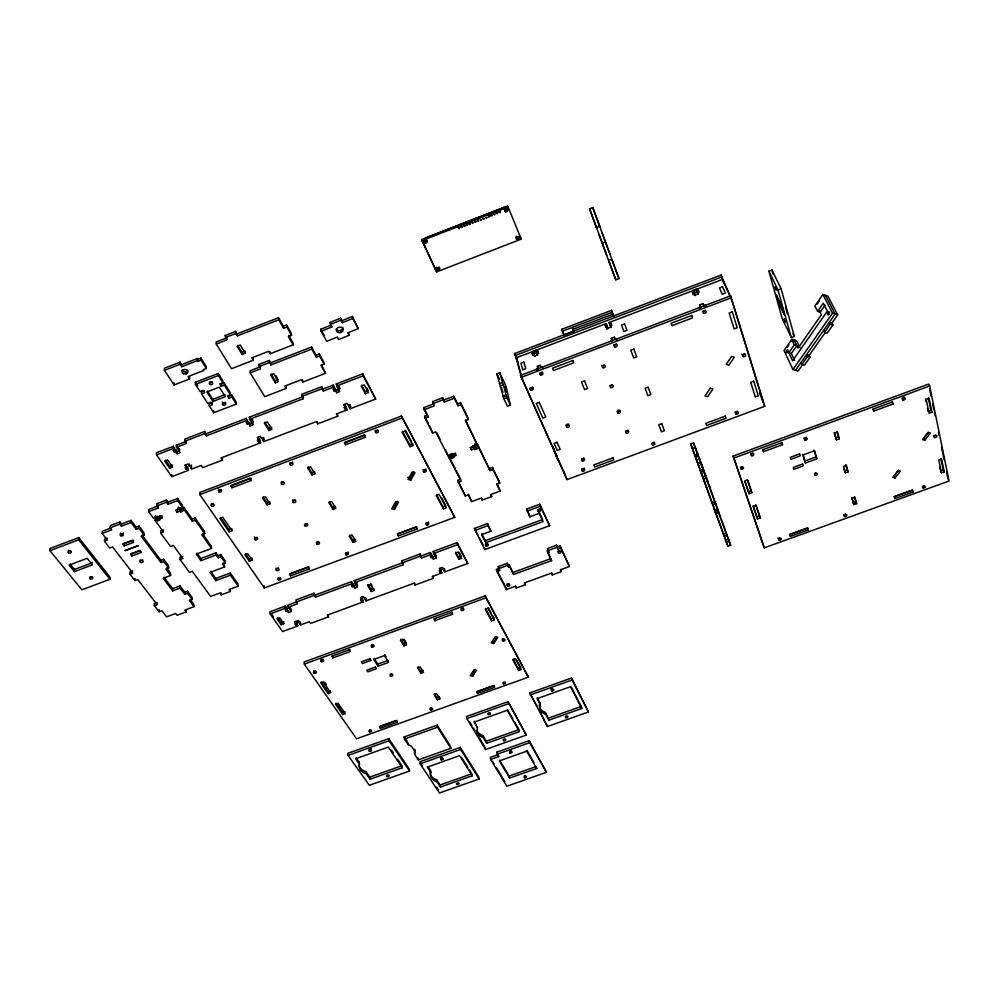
<?xml version="1.0" encoding="UTF-8"?>
<svg xmlns="http://www.w3.org/2000/svg" width="999" height="999" viewBox="0 0 999 999"><rect width="100%" height="100%" fill="white"/><g stroke="black" fill="none" stroke-linecap="round" stroke-linejoin="round"><path stroke-width="1.5" d="M124.138 545.916L122.615 543.918L132.205 540.297L133.716 542.307L124.138 545.916L124.138 543.743L133.716 540.134M121.416 524.025L131.044 520.367L131.056 522.539L121.416 526.186L121.416 524.025L119.868 521.965L110.24 525.611L110.227 527.797L111.788 529.832L102.173 533.478L107.392 540.234L104.52 541.321L109.715 548.014L112.562 546.94L132.817 573.139L129.995 574.2L134.965 580.594L137.762 579.545L157.143 604.632L154.383 605.656L159.141 611.788L161.875 610.764L166.583 616.858L175.699 613.461L177.098 615.284L186.214 611.9L186.139 609.74M121.416 526.186L119.868 524.138L119.868 521.965M109.915 579.283L109.94 577.11L78.734 537.612L50.05 548.488L49.95 550.686L81.893 589.81L109.915 579.283L78.671 539.797L78.734 537.612M104.52 541.321L104.558 539.148L107.417 538.061M102.173 533.478L102.21 531.306L110.439 528.184M74.45 571.64L69.143 565.097L87.15 558.304L92.383 564.885L74.45 571.64L74.525 569.442L70.105 563.998M458.166 227.273C460.676 227.997 458.017 229.708 458.953 227.909M496.416 212.35L497.552 212.3M498.014 212.238L496.828 213.786L497.677 213.062M499.15 211.401L499.912 211.776M500.287 211.239C497.989 213.162 501.885 212.837 499.85 211.95M461.975 226.411L461.088 226.648M467.919 224.188L466.733 225.524L467.569 224.8M494.043 214.373C495.716 215.959 493.856 213.287 494.83 214.136M397.527 501.336L394.168 507.38L394.53 509.465L391.708 508.803L395.741 501.535L398.564 502.21L394.53 509.465M410.851 480.119L415.01 472.652L412.15 471.953L408.004 479.42L410.851 480.119L410.464 478.059L413.923 471.828M475.312 669.355L472.24 674.125L472.652 676.173L470.179 675.699L474.026 669.73L476.498 670.217L472.652 676.173M496.491 636.575L493.306 641.508L493.756 643.556L491.258 643.044L495.242 636.875L497.739 637.399L493.756 643.556M799.924 347.689L796.752 341.096L791.695 339.473L784.028 350.549L792.931 369.555L798.026 371.128L802.771 364.398M823.588 330.419L824.55 332.33L827.11 333.167L832.879 325.012L831.905 323.102L837.686 314.897L827.971 296.191L822.876 294.468L814.884 305.994L817.607 311.351L820.154 312.2L825.037 305.207M787.299 347.128L788.848 344.892M791.183 341.521L792.731 339.285L795.254 340.085M817.12 304.096L819.53 300.599M793.618 341.146L794.23 340.284L798.026 348.214L821.428 314.697L819.43 310.764M817.607 311.351L823.288 303.184L827.359 311.114L792.594 360.801L788.81 352.759L794.28 344.892L791.695 339.473M794.505 360.252L791.333 353.559L796.815 345.691L794.28 344.892M467.432 224.288L466.371 224.325M470.154 223.227C468.044 225.574 472.265 223.926 469.105 223.264M476.036 221.229L475.187 221.803M792.931 369.555L832.542 313.187L822.876 294.468M488.336 215.309L488.661 216.084L489.235 215.272M795.479 370.342L835.114 314.036L825.424 295.329M801.935 364.398L807.529 356.468L806.605 354.545L809.153 355.357L810.077 357.28L804.482 365.197L801.935 364.398L801.023 362.475M824.55 332.33L830.306 324.163L829.332 322.265L831.905 323.102M809.153 355.357L825.261 332.53M489.547 216.109L489.735 215.21M898.551 470.367L894.03 476.111L894.992 478.009L900.424 471.116L898.151 470.467L892.719 477.372L894.992 478.009M928.458 432.367L923.775 438.324L924.787 440.222L930.419 433.067L928.121 432.38L922.489 439.535L924.787 440.222M464.972 225.687L464.273 226.061M477.46 220.267L478.621 220.367M472.465 222.627C471.428 224.55 474.737 222.465 472.003 222.39M475.424 221.303C473.401 223.139 477.485 222.028 475.199 221.566M477.934 220.492L478.034 221.441L478.496 220.542M348.651 333.304L349.063 335.314L338.636 339.523L337.287 337.063L326.748 341.321L321.178 331.256L331.78 326.96L329.97 322.477L340.534 318.194L342.282 322.714L352.797 318.456L352.372 316.458L341.883 320.704M330.419 324.463L340.934 320.204L340.534 318.194M321.178 331.256L320.816 329.233L331.343 324.975L329.97 322.477M352.372 316.458L358.191 328.621L347.727 332.842L349.063 335.314M425.462 237.987L503.996 207.342L505.781 211.613M421.678 239.573L507.679 206.006L521.266 239.111L436.6 271.928L421.678 239.573L436.6 271.928M421.928 240.672L508.004 207.08L507.679 206.006M563.998 335.14L573.888 331.293L572.315 327.422L573.551 331.243M253.134 358.166L253.321 360.239L231.506 368.681L216.271 344.068L226.798 339.972L225.162 335.489L235.702 331.393L237.325 335.889L278.771 319.78L278.534 317.732L237.163 333.816M225.312 337.562L235.864 333.454L235.702 331.393M225.162 335.489L226.636 337.899L216.134 341.983L216.271 344.068M181.618 364.598L197.29 358.516L197.402 360.602L181.706 366.695L181.618 364.598L180.045 362.15L164.385 368.231L164.448 370.342L174.101 384.977L189.66 378.958L189.56 376.86M164.448 370.342L180.12 364.248L180.045 362.15M200.936 358.117L201.049 360.202L197.914 361.426L197.814 359.328L200.936 358.117L206.181 366.396L206.306 368.494L203.184 369.705L203.696 370.517L188.099 376.548L189.66 378.958M286.526 324.912L286.763 326.96L283.591 328.196L283.354 326.136L286.526 324.912L291.308 333.279L291.546 335.339L288.399 336.563L293.157 344.842L270.192 353.721L268.743 351.273L251.848 357.804L253.321 360.239M596.765 228.359L589.56 208.828L592.769 207.58L599.974 227.123M242.083 354.445L241.92 352.36L245.042 351.149L245.217 353.221L242.083 354.445L237.1 346.228L240.247 345.005L245.217 353.221M231.756 394.955L231.905 397.053L228.846 398.239L228.696 396.141L231.756 394.955L236.151 401.948L236.313 404.046L213.749 412.712L209.253 405.769L212.312 404.595L210.814 402.26L207.755 403.434L201.586 393.906L204.658 392.719L203.134 390.347L200.05 391.533L195.442 384.403L195.342 382.305L218.232 373.451L222.74 380.631L222.889 382.729L219.792 383.916L221.303 386.301L224.388 385.102L224.238 383.017L221.154 384.203L221.303 386.301M195.442 384.403L218.369 375.549L218.232 373.451M285.989 386.326L286.226 388.411L264.723 396.665L250.212 372.864L260.589 368.856L258.978 364.435L269.368 360.427L270.966 364.86L311.813 349.101L311.538 347.04L270.754 362.774M259.178 366.521L269.58 362.512L269.368 360.427M204.545 390.609L201.473 391.795L201.586 393.906M602.272 243.194L605.431 241.97L609.902 254.071M319.243 353.958L319.518 356.031L316.396 357.23L316.121 355.169L319.243 353.958L323.788 362.063L324.076 364.123L320.966 365.322L325.487 373.339L302.847 382.03L301.473 379.657L284.827 386.051L286.226 388.411M212.949 401.436L206.868 391.958L219.293 387.162L225.312 396.678L212.949 401.436L212.824 399.325L225.175 394.58M224.238 383.017L230.282 392.607L230.432 394.717L227.36 395.891L228.846 398.239M275.324 382.817L270.567 374.875L273.676 373.688L278.409 381.63L275.324 382.817L275.1 380.731L278.184 379.545M611.85 259.428L608.628 260.439M206.281 433.703L246.353 418.369L246.516 420.467L206.393 435.814L204.807 431.456L184.827 439.11L184.902 441.233L186.413 443.456L176.448 447.277L177.46 448.751L178.759 448.264L179.857 449.887L178.571 450.374L180.082 452.584L177.098 453.733L175.587 451.523L175.512 449.4L174.226 449.887L174.301 452.01L175.587 451.523M323.064 388.998L333.216 385.114L333.516 387.175L323.351 391.059L321.74 386.675L301.448 394.443L303.059 398.826L249.538 419.305L250.487 420.816L251.798 420.317L252.834 421.978L251.523 422.477L252.947 424.737L249.937 425.886L248.339 421.541L247.04 422.04L247.215 424.138L248.514 423.638M184.902 441.233L204.92 433.566L204.807 431.456M301.698 396.516L322.015 388.736L321.74 386.675M174.301 452.01L173.177 450.399L174.475 449.9L173.389 446.291L156.506 452.759L156.543 454.895L171.791 476.673L188.486 470.304L187.412 466.745L186.139 467.232L186.214 469.355L187.5 468.868L187.412 466.745M176.448 447.277L176.373 445.154L186.326 441.346M249.538 419.305L249.363 417.207L302.797 396.753L303.059 398.826M335.352 390.422L334.041 390.934L333.741 388.873L335.052 388.361L336.663 392.744L339.71 391.583L338.399 389.26L339.722 388.761L338.761 387.05L337.45 387.55L336.276 383.941L362.749 373.813L375.661 399.026L350.087 408.766L348.926 405.194L350.087 408.766M173.114 448.264L174.4 447.777M332.779 387.162L334.091 386.663L333.216 385.114M156.543 454.895L173.464 448.426L173.389 446.291M336.576 386.001L363.087 375.861L362.749 373.813M589.56 208.828L615.771 279.807L618.93 278.596L592.769 207.58M246.353 418.369L247.477 421.978L246.166 422.477L247.215 424.138M334.091 386.663L334.39 388.723L333.067 389.223L334.041 390.934M177.098 453.733L177.035 451.598L179.008 450.849M249.937 425.886L249.762 423.788L251.76 423.027M336.663 392.744L336.363 390.684L339.398 389.523L338.099 387.2L338.399 389.26M169.705 468.344L164.648 461.088L167.607 459.952L172.665 467.22L169.705 468.344L169.655 466.221L172.602 465.084M268.931 430.507L264.285 423.014L267.295 421.865L271.928 429.358L268.931 430.507L268.731 428.409L271.728 427.272M365.434 393.693L361.213 385.989L364.26 384.815L368.469 392.532L365.434 393.693L365.097 391.645L368.132 390.484L366.733 387.912M185.04 465.646L186.326 465.159L186.401 467.282L185.127 467.769L186.214 469.355M343.668 405.169L344.967 404.67L345.279 406.743L343.968 407.242L344.917 408.903L346.216 408.404L345.904 406.343L344.605 406.843L344.917 408.903M222.315 457.992L222.44 460.102L202.747 467.607L201.274 465.434L191.433 469.18L190.359 465.621L191.633 465.134M259.503 439.273L258.204 439.76L258.391 441.858L259.69 441.371L259.503 439.273L260.614 442.844L221.004 457.929L222.44 460.102M186.401 467.282L184.915 465.109L187.874 463.986L189.36 466.158L190.647 465.671L191.733 467.257L190.447 467.744M258.479 437.649L258.666 439.747L257.367 440.234L258.391 441.858M337.437 414.148L337.737 416.221L317.732 423.838L316.421 421.59L263.586 441.708L262.662 440.234L263.961 439.747L263.761 437.649M349.238 407.255L350.549 406.755L350.224 404.695M345.904 406.343L347.078 409.915L336.451 413.961L337.737 416.221M564.148 335.514L561.775 329.308L611.538 310.364L613.861 316.608M562.375 331.206L612.2 312.25M612.874 314.136L572.927 329.333L573.975 331.905M518.231 362.649L514.535 353.609L721.203 275L724.337 284.29M515.072 355.557L722.04 276.873M534.403 355.02L533.029 351.423L516.096 357.854L521.565 377.659M538.686 353.384L537.699 351.086L536.401 351.586L536.013 350.287L606.156 323.626L607.767 328.246L610.801 327.098L610.077 324.825M611.838 325.612L610.938 323.264L609.627 323.763L609.178 322.477L693.219 290.547L695.117 295.592M697.052 291.795L697.589 293.044L696.266 289.385L722.801 279.308L731.28 298.264M537.699 351.086L538.111 352.522L536.813 353.009L537.387 354.97L534.378 356.106L533.816 354.146L532.517 354.645L532.105 353.209L533.404 352.722L533.029 351.423M607.092 326.323L605.781 326.81L605.294 325.412L606.605 324.912L606.156 323.626M693.219 290.547L694.53 294.205L693.206 294.705L692.419 292.307L693.743 291.795M698.176 294.43L697.389 292.02L698.713 291.521L698.126 290.135L696.803 290.634L696.266 289.385M610.114 325.174L611.425 324.675L610.938 323.264M606.693 329.158L607.991 328.671L606.605 324.912M496.803 373.763L499.75 372.639L505.981 386.188L510.414 405.182L507.43 406.306L503.896 398.713L496.803 373.763L499.3 379.183M768.88 271.166L771.952 270.005L781.118 288.798L794.33 336.401L791.295 337.537L782.229 318.581L768.88 271.166L777.996 289.972L791.295 337.537M167.944 502.147L177.622 498.476L177.697 500.611L167.994 504.295L167.944 502.147L166.446 500.062L156.768 503.733L156.806 505.881L158.317 507.967L148.639 511.625L153.671 518.506L155.594 517.782L155.557 515.621M156.806 505.881L166.508 502.21L166.446 500.062M491.183 494.53L491.658 496.578L482.18 500.099L481.156 498.089L471.665 501.623L468.206 494.917L465.347 495.979L458.316 482.405L461.188 481.331L449.15 458.042L448.713 455.994L450.661 455.257L451.573 458.229L453.721 457.43L453.246 456.506L456.168 455.419L455.082 453.284L452.16 454.383L451.685 453.471L448.064 455.919L435.626 431.868L432.667 432.979L425.037 418.281L428.022 417.145L424.175 409.69L434.19 405.894L432.617 401.586L442.644 397.789L444.23 402.085L454.27 398.289L453.808 396.241L443.781 400.05M433.042 403.633L443.094 399.825L442.644 397.789M401.448 416.021L199.763 492.47L199.862 494.605L264.298 587.986L454.745 517.332L401.448 416.021L454.745 517.332M424.175 409.69L423.751 407.642L433.766 403.846L432.617 401.586M110.227 527.797L119.868 524.138M49.95 550.686L78.671 539.797M538.349 369.83L537.037 370.329L536.613 368.856L537.924 368.369L537.35 366.371L540.384 365.222L540.958 367.22L542.27 366.72L542.694 368.181M610.651 340.821L611.975 340.322L611.288 338.361L614.348 337.2L615.247 339.548M700.711 307.18L699.912 304.77L703.009 303.609L703.82 305.532L705.169 305.02L705.769 306.431M199.862 494.605L401.835 418.082M520.541 375.362L730.531 295.829L764.759 406.293L566.945 479.632L520.541 375.362L565.734 476.186M499.375 383.653L502.347 382.53L499.75 372.639M251.224 478.271L231.756 485.639L231.905 487.762L251.398 480.382L250.012 478.259L230.494 485.651L231.905 487.762M365.135 435.127L345.367 442.619L345.679 444.692L365.459 437.2L364.223 435.002L344.418 442.507L345.679 444.692M521.091 377.372L731.393 297.752M500.412 385.901L503.384 384.777L502.347 382.53M178.471 506.943L178.546 509.09L175.649 510.189L177.123 512.25L180.007 511.163L179.945 509.015L177.048 510.102L177.123 512.25M177.622 498.476L182.53 505.407L182.605 507.554L177.909 508.191L178.546 509.09M159.203 519.03L162.088 517.932L162.038 515.784L159.166 516.87L159.852 519.917L157.742 520.716L157.043 517.682L155.132 518.406L155.17 520.554L163.586 532.067L160.727 533.154L170.492 546.465L173.327 545.404L182.904 558.503L180.095 559.552L189.523 572.415L192.32 571.366L210.652 596.44L219.83 593.031L221.166 594.88L230.344 591.47L230.207 589.335M180.007 511.163L180.644 512.05L182.767 511.251L182.055 508.216L183.991 507.48L192.195 519.105L192.283 521.241L195.155 520.167L195.067 518.019L192.195 519.105M425.037 418.281L424.612 416.233L427.609 415.097L428.022 417.145M460.539 402.634L461.001 404.67L458.004 405.806L457.53 403.771L460.539 402.634L467.844 417.495L468.319 419.53L465.347 420.654L477.36 444.93L472.789 445.542L473.251 446.478L470.317 447.577L471.378 449.712L474.313 448.613L473.838 446.565L470.916 447.664L471.378 449.712M157.692 518.568L159.803 517.769M180.644 512.05L180.569 509.902L182.692 509.103L182.055 508.216M139.023 526.098L139.036 528.271L136.151 529.358L136.139 527.197L139.023 526.098L144.056 532.867L144.081 535.039L141.209 536.113L160.989 562.562L163.811 561.5L163.761 559.34L160.939 560.402L160.989 562.562M155.17 520.554L157.093 519.83L157.043 517.682M182.13 510.352L184.066 509.627L183.991 507.48M777.996 289.972L781.118 288.798M503.021 395.941L506.018 394.805L503.384 384.777M503.371 396.69L506.356 395.554L506.018 394.805M530.019 388.673L533.029 387.537M503.896 398.713L506.893 397.577L506.356 395.554M311.975 474.962L311.725 472.864L314.635 471.765L314.897 473.863L311.975 474.962L307.655 467.882L310.589 466.77L314.897 473.863M163.536 529.92L160.677 531.006L160.727 533.154M778.558 302.884L784.315 314.86L782.092 306.93L776.323 294.967L778.558 302.884L780.581 302.123M74.525 569.442L92.432 562.699M409.99 446.665L409.602 444.605L412.55 443.494L412.937 445.554L409.99 446.665L402.185 432.155L405.157 431.031L412.937 445.554M267.095 504.87L266.895 502.759L269.78 501.673L269.98 503.783L267.095 504.87L262.525 497.852L265.422 496.765L269.98 503.783M139.972 550.736L131.818 553.808L131.831 555.981L141.346 552.397L139.86 550.412L130.32 554.008L131.831 555.981M195.067 518.019L204.545 531.48L204.645 533.628L201.798 534.702L211.513 548.451L196.266 554.17L200.936 560.651L216.121 554.957L215.996 552.822L200.836 558.503L200.936 560.651M229.096 531.755L228.958 529.632L231.805 528.558L231.943 530.694L229.096 531.755L219.842 518.319L222.727 517.232L231.943 530.694M132.805 570.966L129.995 572.015L129.995 574.2M453.246 456.506L452.797 454.458L455.719 453.359M474.313 448.613L474.775 449.538L476.923 448.726L475.986 445.754L477.934 445.03L490.034 470.566L492.932 469.493L492.445 467.445L489.547 468.519M182.829 556.343L180.02 557.405L180.095 559.552M451.573 458.229L451.136 456.181L453.271 455.382L452.797 454.458M474.775 449.538L474.3 447.49L476.436 446.678L475.986 445.754M449.15 458.042L451.098 457.317M476.461 447.802L478.409 447.065L477.934 445.03M163.761 559.34L168.581 565.809L168.644 567.981L165.822 569.03L170.617 575.436L163.162 578.234L172.677 590.859L180.082 588.099L180.02 585.938L172.615 588.698L172.677 590.859M333.004 509.453L328.871 502.672L331.743 501.598L335.864 508.379L333.004 509.453L332.729 507.355L335.589 506.281M743.019 354.757A1.611 1.199 -24.5 0 1 745.591 354.895A1.611 1.199 -24.5 0 1 743.631 356.73A1.611 1.199 -24.5 0 1 743.019 354.757L745.092 354.096M220.779 554.557L220.904 556.693L218.094 557.742L217.969 555.606L220.779 554.557L225.312 561.001L225.437 563.136L222.64 564.185L224.588 566.933L209.977 572.39L215.884 580.606L230.419 575.187L230.282 573.051L215.772 578.458L215.884 580.606M458.316 482.405L457.867 480.357L460.739 479.283M249.363 561.238L249.201 559.103L251.998 558.066L252.16 560.189L249.363 561.238L244.93 554.807L247.74 553.758L252.16 560.189M187.45 591.158L187.525 593.306L184.753 594.343L184.678 592.182L187.45 591.158L192.058 597.352L192.145 599.512L189.385 600.536L193.981 606.668L184.84 610.077L186.214 611.9M492.445 467.445L499.188 481.156L499.687 483.204L496.815 484.265L500.162 491.033L490.659 494.567L491.658 496.578M353.122 542.445L349.175 535.963L351.985 534.915L355.931 541.408L353.122 542.445L352.834 540.359L355.632 539.31M443.431 508.866L436.226 495.467L439.085 494.405L446.266 507.817L443.431 508.866L443.007 506.805L445.841 505.756L441.533 497.702M230.282 573.051L238.062 584.065L238.212 586.201L229.008 589.622L230.344 591.47M290.622 575.886L309.078 569.03L308.841 566.92L290.409 573.776L290.622 575.886L289.373 574.013L307.854 567.145L309.078 569.03M398.314 535.914L417.045 528.958L416.658 526.885L397.964 533.828L398.314 535.914L397.202 533.966L415.946 527.01L417.045 528.958M690.709 443.968L693.518 442.932L700.898 462.4L703.296 469.105L700.474 470.142L690.709 443.968L716.221 514.635L713.998 508.466M474.388 528.434L487.524 523.576L490.859 531.193L481.555 534.627L485.764 542.707L543.119 521.565L539.198 513.336L529.845 516.795L526.598 509.115L539.822 504.233L549.575 525.711L484.84 549.55L474.388 528.434L477.947 535.239M692.407 448.389L695.229 447.34L695.953 449.363M474.837 530.481L487.987 525.624L487.524 523.576M527.122 511.163L540.359 506.256L539.822 504.233M315.222 595.042L351.598 581.605L351.885 583.703L315.459 597.152L314.023 593.219L295.879 599.924L297.315 603.846L288.261 607.192L289.073 608.391L290.247 607.954L291.146 609.278L289.972 609.715L291.196 611.5L288.499 612.499L287.063 608.591L285.889 609.028L286.089 611.138L287.262 610.714M353.509 586.276L352.322 586.713L352.023 584.615L353.209 584.178L354.657 588.099L357.38 587.1L356.243 585.264L357.417 584.827L356.581 583.478L355.394 583.916L354.633 582.692L403.184 564.76L401.735 560.814L420.129 554.008L421.59 557.966L430.806 554.57L430.419 552.497L421.203 555.894M286.089 611.138L285.19 609.827L286.363 609.39L285.339 606.068L269.992 611.738L270.18 613.861L282.53 631.555L297.727 625.973L296.703 622.689L295.542 623.114L295.754 625.237L296.915 624.8L296.703 622.689M288.261 607.192L288.049 605.069L314.26 595.329L314.023 593.219M354.633 582.692L354.333 580.594L420.517 556.093L420.129 554.008M432.292 557.205L431.093 557.642L430.706 555.569L431.893 555.132L433.341 559.078L436.101 558.066L435.052 556.181L436.251 555.744L435.477 554.358L434.278 554.807L433.179 551.473L457.18 542.607L467.769 563.461L444.555 571.99L443.456 568.693L444.155 569.917M694.854 454.882L697.689 453.833M694.804 455.382L697.577 454.358L693.518 442.932M284.99 607.704L286.164 607.267M270.18 613.861L285.539 608.191L285.339 606.068M433.578 553.546L457.604 544.68L457.18 542.607M695.591 456.905L698.413 455.856M357.13 582.729L355.944 583.166L356.243 585.264M351.598 581.605L352.659 584.927L351.473 585.364L352.322 586.713M430.419 552.497L431.518 555.819L430.319 556.268L431.093 557.642M354.657 588.099L354.358 586.001L357.093 585.002M433.341 559.078L432.954 557.005L435.701 555.993L436.101 558.066M485.764 542.707L485.302 540.646L542.582 519.53M698.051 463.449L700.898 462.4M281.131 624.725L280.944 622.602L283.629 621.615L283.828 623.726L281.131 624.725L277.023 618.818L279.732 617.819L283.828 623.726M371.303 591.52L370.991 589.435L373.713 588.423L374.026 590.521L371.303 591.52L367.557 585.451L370.279 584.44L374.026 590.521M458.903 559.278L455.494 553.021L458.254 552.01L461.65 558.266L458.903 559.278L458.479 557.217L461.226 556.206L459.19 552.447M733.179 456.081L928.595 384.103L929.657 385.989L949.05 481.031L764.235 547.864L733.179 456.081L764.235 547.864M733.965 458.029L929.657 385.989M701.223 472.127L704.045 471.078L730.644 545.317L727.946 546.303L715.496 512.712M294.655 621.828L297.515 620.754L298.726 622.527L299.887 622.102L300.774 623.388L299.6 623.813L300.399 624.987L309.353 621.703L310.552 623.463L328.459 616.87L328.209 614.772M362.25 598.576L361.076 599L361.376 601.098L362.55 600.674L362.25 598.576L363.299 601.873L327.297 615.109L328.459 616.87M440.734 569.692L439.548 570.129L439.947 572.202L441.133 571.765L440.734 569.692L441.82 573.001L432.18 576.548L433.216 578.371L415.047 585.052L413.986 583.229L365.996 600.874L364.947 597.577L365.996 600.874M295.816 621.39L296.041 623.513L294.867 623.938L295.754 625.237M361.413 597.252L361.713 599.35L360.539 599.787L361.376 601.098M439.972 568.344L440.372 570.417L439.185 570.854L439.947 572.202M440.372 570.417L439.335 568.568L442.07 567.557L443.106 569.405L444.293 568.968L445.054 570.329L443.868 570.766M763.586 451.648L782.479 444.692L781.855 442.657L762.761 449.7L763.586 451.648L762.936 449.625M873.838 411.089L893.006 404.033L892.519 401.935L872.864 409.178L873.838 411.089L873.326 409.003M365.247 599.675L366.421 599.238L365.597 597.926L364.423 598.351L363.299 596.553L360.589 597.552L361.713 599.35M839.285 438.773L838.361 436.85L835.539 437.887L836.45 439.81L839.285 438.773L837.474 431.98L834.627 433.029L836.45 439.81M499.625 570.479L499.15 568.419L496.428 569.418L496.903 571.478L499.625 570.479L498.201 566.595L507.292 563.261L508.716 567.145L509.715 566.77L513.673 574.475L551.598 560.601L547.302 550.774L548.301 550.399L548.838 552.435L547.827 552.809L547.302 550.774M496.903 571.478L506.368 589.522L515.347 586.251L516.271 588.036L525.249 584.752L524.338 582.966L551.373 573.101L552.247 574.9L561.276 571.615L560.402 569.792L569.442 566.495L560.739 548.076L557.991 549.088L556.555 545.192L547.402 548.551L548.838 552.435M508.229 565.097L509.228 564.722L513.673 574.475M557.442 547.052L560.177 546.053L569.442 566.495M498.676 568.643L507.767 565.309L508.716 567.145M547.939 550.586L557.105 547.227L557.991 549.088M931.93 412.2L929.07 398.326L926.198 399.388L929.082 413.249L931.93 412.2L930.893 410.314L928.046 411.363L927.472 408.591M804.595 461.088L815.983 456.905L816.87 458.841L805.469 463.012L802.622 454.345M513.186 572.427L551.061 558.566M700.599 470.804L712.25 502.797L715.022 501.785M712.25 502.797L712.999 504.77L715.771 503.758M748.301 491.758L751.073 490.746L751.86 492.694L749.088 493.706L744.942 481.705M485.077 595.916L304.108 661.987L304.32 664.11L356.531 738.785L528.384 677.135L485.077 595.916L528.384 677.135M715.933 513.623L718.643 512.637L709.939 488.673M304.32 664.11L485.514 597.976M350.075 649.4L331.705 656.206L332.842 657.879L350.349 651.498L349.238 649.812M452.297 612.1L433.941 618.905L434.952 620.641L452.709 614.173L451.71 612.424M844.442 470.954L847.214 469.942L848.126 471.865L845.341 472.877L843.743 468.356M400.811 639.223L403.596 643.731L406.218 642.782L404.133 639.397M756.755 516.958L759.465 515.971L760.251 517.919L757.529 518.918L753.034 505.856M403.933 645.816L406.556 644.855L403.084 639.223L400.449 640.184L403.933 645.816L403.596 643.731M712.999 504.77L723.551 534.128L726.273 533.129M485.514 608.516L491.108 618.768L493.756 617.807L494.205 619.855L491.558 620.816L485.264 609.29L487.924 608.316L494.205 619.855M723.551 534.128L724.3 536.101L727.022 535.114M374.138 658.503L377.759 664.11L388.311 660.264M378.059 666.196L388.636 662.362L384.34 655.619L373.713 659.477L378.059 666.196L377.759 664.11M728.471 539.248L725.761 540.234L726.498 542.207L729.208 541.221M321.291 681.98L327.934 691.52L330.494 690.596M852.984 502.684L855.706 501.698L856.605 503.621L853.883 504.607L851.648 497.689M944.217 471.865L943.206 469.98L940.459 470.979L941.47 472.864L944.217 471.865L941.57 458.991L938.798 460.002L941.47 472.864M328.172 693.631L330.744 692.694L323.289 681.955L320.704 682.891L328.172 693.631L327.934 691.52M790.434 536.376L808.353 529.895L807.804 528.071L789.859 534.565L790.434 536.376L789.622 534.44L807.517 527.959L808.353 529.895M894.954 498.563L913.123 491.995L912.686 490.109L894.505 496.69L894.954 498.563L894.018 496.653L912.149 490.097L913.123 491.995M417.907 666.907L420.591 671.228L423.164 670.304M420.941 673.314L423.514 672.377L420.179 666.957L417.594 667.894L420.941 673.314L420.591 671.228M336.089 703.246L342.52 712.487L345.042 711.575M342.769 714.585L345.304 713.673L338.074 703.271L335.527 704.183L342.769 714.585L342.52 712.487M498.676 756.555L498.251 754.532L490.222 757.429L490.634 759.465L506.843 786.225L546.465 772.277L529.208 740.671L496.84 752.16L498.676 756.555L490.634 759.465M434.515 693.768L436.925 697.677L439.448 696.765L439.822 698.825L437.287 699.737L434.066 694.53L436.613 693.618L439.822 698.825M513.086 659.053L518.219 668.443L520.766 667.532L516.383 659.465M518.681 670.491L521.241 669.567L515.397 658.828L512.812 659.752L518.681 670.491L518.219 668.443M395.379 720.779L380.119 726.261L380.419 728.346L397.09 722.364L396.765 720.291M492.657 685.863L477.197 691.408L477.609 693.468L494.493 687.399L494.068 685.351M388.773 738.661L347.789 753.333L348.039 755.419L369.38 785.276L409.528 771.016L409.203 768.955L388.773 738.661L389.086 740.734L409.528 771.016M348.039 755.419L389.086 740.734M414.922 751.435L411.576 746.365A16.121 10.027 -9.8 0 0 408.204 744.68L404.458 739.035L404.133 736.962L437.162 725.149L450.474 746.265L450.849 748.313L418.281 759.902L414.635 754.382L414.298 752.322A16.109 10.027 -9.7 0 0 414.597 749.362L414.922 751.435A16.121 10.027 -9.8 0 1 414.635 754.382M529.732 692.969L571.59 677.996L588.436 711.975L547.464 726.523L529.732 692.969L536.925 706.106M508.054 701.685L466.458 716.558L466.858 718.606L485.551 749.525L526.273 735.064L508.054 701.685L526.273 735.064M404.458 739.035L437.525 727.21L450.849 748.313M530.194 694.992L572.102 680.007L588.436 711.975M466.858 718.606L508.491 703.721M359.041 765.172A16.034 9.928 -9.2 0 0 365.971 771.74L369.805 777.135L401.998 765.684L402.31 767.744L370.08 779.208L366.246 773.813A16.059 9.928 -9.2 0 1 359.503 764.322L355.582 758.79L388.286 747.102L402.31 767.744M460.277 747.389L419.817 761.787L420.154 763.835L439.473 792.994L479.108 778.995L478.708 776.96L460.277 747.389L460.651 749.437L479.108 778.995M420.154 763.835L460.651 749.437M539.348 704.482A16.071 10.177 -13.8 0 0 545.304 712.449L548.401 718.144L581.256 706.455L581.768 708.466L548.876 720.167L545.779 714.472A16.096 10.165 -13.8 0 1 540.334 704.445L537.162 698.613L570.566 686.675L581.768 708.466M477.11 730.731A16.059 10.09 -12.2 0 0 482.954 735.639L486.313 741.221L518.968 729.62L514.398 721.603M486.725 743.268L519.405 731.643L507.217 710.277L474.026 722.14L477.46 727.846A16.071 10.09 -12.2 0 0 483.366 737.674L486.725 743.268L486.313 741.221M497.252 754.195L529.67 742.707L546.465 772.277M428.384 767.232L430.519 770.466A15.697 9.615 -10.9 0 0 436.613 779.744L440.084 785.014L471.865 773.763L472.24 775.798L440.434 787.05L436.963 781.78A15.722 9.615 -10.9 0 1 430.856 772.514L427.297 767.132L459.59 755.656L472.24 775.798M499.7 760.202L509.19 776.048L536.226 766.52L536.675 768.531L509.615 778.071L499.325 760.901L526.735 751.198L536.675 768.531M475.287 221.366L474.625 221.241M464.41 225.786C463.299 227.635 466.433 225.836 463.611 225.275M493.993 213.923L494.78 213.249M407.617 477.347L410.464 478.059M788.81 352.759L791.333 353.559M807.529 356.468L810.077 357.28M830.306 324.163L832.879 325.012M832.542 313.187L837.686 314.897M491.033 214.847L492.045 214.31M163.973 577.222L172.615 588.698M131.056 522.539L136.151 529.358M180.082 588.099L184.753 594.343M139.036 528.271L144.081 535.039M163.811 561.5L168.644 567.981M187.525 593.306L192.145 599.512M131.044 520.367L136.139 527.197M142.083 535.152L160.939 560.402M166.571 567.932L170.567 573.276L170.617 575.436M180.02 585.938L184.678 592.182M190.222 599.6L193.893 604.52L193.981 606.668M155.594 517.782L154.945 516.883L160.602 515.884L162.088 517.932M157.093 519.83L157.742 520.716M210.702 571.416L215.772 578.458M196.94 553.096L200.836 558.503M166.508 502.21L167.994 504.295M179.945 509.015L180.569 509.902M356.094 757.829L359.24 762.237L359.503 764.322M177.697 500.611L182.605 507.554M184.066 509.627L192.283 521.241M216.121 554.957L218.094 557.742M230.419 575.187L238.212 586.201M195.155 520.167L204.645 533.628M220.904 556.693L225.437 563.136M202.572 533.803L211.401 546.303L211.513 548.451M215.996 552.822L217.969 555.606M223.164 562.961L224.588 566.933M271.753 614.273L273.514 616.795M277.66 617.882L280.944 622.602M165.434 460.164L169.655 466.221M324.7 682.242L326.361 684.627M285.539 608.191L286.363 609.39M294.83 621.753L296.041 623.513M296.915 624.8L297.727 625.973M175.512 449.4L177.035 451.598M173.464 448.426L174.475 449.9M187.5 468.868L188.486 470.304M220.554 517.407L228.958 529.632M245.517 553.746L249.201 559.103M176.373 445.154L177.385 446.628M190.359 465.621L191.346 467.057M287.063 608.591L288.499 612.499M288.049 605.069L289.073 608.391M300.187 622.877L299.388 621.703L299.6 623.813M391.496 750.199L393.244 752.771M397.614 759.228L401.111 764.385M380.419 728.346L379.395 726.835L396.079 720.841L397.09 722.364M204.92 433.566L206.393 435.814M404.133 736.962L407.13 741.483M420.654 763.049L422.34 765.584M436.613 787.15L438.286 789.685M314.26 595.329L315.459 597.152M263.099 496.903L266.895 502.759M195.342 382.305L197.64 385.864M180.12 364.248L181.706 366.695M207.505 391.046L212.824 399.325M197.29 358.516L197.814 359.328M197.402 360.602L197.914 361.426M384.74 654.645L386.176 656.892M201.049 360.202L206.306 368.494M218.369 375.549L222.889 382.729M224.388 385.102L230.432 394.717M231.905 397.053L236.313 404.046M246.516 420.467L247.477 421.978M258.666 439.747L257.267 437.525L260.252 436.388L261.651 438.611L262.937 438.111L263.961 439.747M259.69 441.371L260.614 442.844M461.588 757.392L467.907 767.469M469.493 769.992L471.066 772.514M351.885 583.703L352.659 584.927M362.55 600.674L363.299 601.873M248.339 421.541L249.762 423.788M249.363 417.207L250.312 418.718M263.399 439.61L262.475 438.136L262.662 440.234M353.209 584.178L354.358 586.001M354.333 580.594L355.107 581.818M264.872 422.165L268.731 428.409M367.994 584.565L370.991 589.435M370.716 583.566L372.215 586.001M308.129 466.97L311.725 472.864M329.283 501.71L332.729 507.355M349.662 535.164L352.834 540.359M237.65 345.317L241.92 352.36M469.58 721.715L471.915 725.574M473.464 728.159L475.024 730.731M476.585 733.303L485.152 747.477L485.551 749.525M492.544 761.25L494.08 763.81M496.391 767.632L504.882 781.655M235.864 333.454L237.325 335.889M474.313 721.228L477.46 727.846M258.978 364.435L260.389 366.77L250.037 370.766L250.212 372.864M496.84 752.16L498.251 754.532M271.154 374.113L275.1 380.731M269.58 362.512L270.966 364.86M275.824 375.574L277.397 378.221M401.735 560.814L403.184 564.76M477.609 693.468L476.698 691.907L493.606 685.838L494.493 687.399M527.047 750.511L533.928 762.512M278.534 317.732L283.354 326.136M288.836 335.689L292.907 342.782L293.157 344.842M278.771 319.78L283.591 328.196M286.763 326.96L291.546 335.339M322.015 388.736L323.351 391.059M420.517 556.093L421.59 557.966M507.529 709.577L512.874 718.93M311.538 347.04L316.121 355.169M321.441 364.585L325.487 373.339M333.516 387.175L334.39 388.723M311.813 349.101L316.396 357.23M431.893 555.132L432.954 557.005M441.133 571.765L441.82 573.001M319.518 356.031L324.076 364.123M430.806 554.57L431.518 555.819M335.052 388.361L336.363 390.684M345.279 406.743L343.993 404.458L347.015 403.309L348.301 405.594L349.613 405.094L350.549 406.755M346.216 408.404L347.078 409.915M433.179 551.473L434.278 554.807M336.276 383.941L337.138 385.489M320.816 329.233L324.288 335.527M361.588 385.214L365.097 391.645M540.509 712.674L547.464 726.523M455.744 552.21L458.479 557.217M363.087 375.861L375.661 399.026M537.325 697.752L540.334 704.445M488.174 607.542L490.971 612.674M492.357 615.247L493.756 617.807M457.604 544.68L467.769 563.461M340.934 320.204L342.282 322.714M402.51 431.418L409.602 444.605M436.526 494.742L443.007 506.805M405.482 430.294L411.126 440.859M352.797 318.456L358.191 328.621M892.007 402.135L893.006 404.033M496.428 569.418L505.207 586.188M479.383 537.962L482.942 544.767M481.793 533.916L485.302 540.646M498.201 566.595L499.15 568.419M424.612 416.233L428.084 422.914M429.47 425.586L432.667 432.979M457.867 480.357L465.347 495.979M450.661 455.257L451.136 456.181M423.751 407.642L426.96 413.861M436.588 432.48L440.035 439.173M445.554 449.862L448.064 455.919M449.425 457.355L455.082 468.319M456.493 471.066L460.039 477.909M468.444 494.205L471.665 501.623M571.453 687.387L581.256 706.455M487.987 525.624L490.859 531.193M443.094 399.825L444.23 402.085M473.838 446.565L474.3 447.49M453.808 396.241L457.53 403.771M465.546 419.967L477.36 444.93M496.99 483.578L500.162 491.033M454.27 398.289L458.004 405.806M478.409 447.065L490.034 470.566M461.001 404.67L468.319 419.53M492.932 469.493L499.687 483.204M526.598 509.115L528.771 513.623M547.827 552.809L551.598 560.601M793.019 333.691L794.33 336.401M539.323 512.674L541.933 518.156M540.359 506.256L549.575 525.711M506.893 397.577L510.414 405.182M723.551 281.73L731.43 299.35M555.144 451.848L553.346 448.314L557.192 458.241M514.535 353.609L517.057 359.278M503.009 392.232L502.509 391.071M781.63 442.757L782.479 444.692M759.577 393.169L762.574 400.025M761.438 398.064L763.248 402.185M763.91 404.333L764.759 406.293M532.105 353.209L533.104 355.507M537.35 366.371L538.361 368.668M533.404 352.722L534.815 356.443M536.013 350.287L537.387 353.883L537.012 352.585M536.813 353.009L537.812 355.307M697.389 292.02L698.189 293.918L695.129 295.08L694.33 293.182L693.006 293.694L692.419 292.307M699.912 304.77L700.736 306.693L699.387 307.205L699.987 308.616M561.775 329.308L564.135 335.04M611.288 338.361L612.2 340.709M605.294 325.412L606.193 327.747M609.178 322.477L611.013 327.522M697.577 454.358L709.215 486.75M704.045 471.078L700.936 463.236L707.692 481.705L706.992 479.757M706.917 480.382L707.654 482.305M717.307 508.154L718.056 510.139L715.296 511.138L714.547 509.165M718.643 512.637L716.695 507.48L720.379 517.857M730.644 545.317L721.103 519.78M698.139 464.273L701.31 472.777M704.907 482.729L699.899 469.18M609.677 263.274L608.741 260.751L615.771 279.807M699.587 459.29C698.089 455.282 701.136 463.449 699.575 459.328M602.247 233.316L606.705 245.379M611.9 259.54L618.93 278.596M599.025 224.538L599.412 225.587M599.612 226.124L596.528 227.797L595.804 225.774M599.063 234.54L606.705 255.294M724.3 536.101L727.946 546.303M703.408 469.767L704.12 471.753M704.52 473.226L705.219 475.187M728.171 538.773L728.82 540.584M611.538 310.364L613.548 316.034M616.858 340.097L616.358 338.661L615.034 339.161L614.348 337.2M749.088 493.706L744.767 480.794L747.552 479.77L751.86 492.694M757.529 518.918L753.346 506.418L756.093 505.407L760.251 517.919M747.727 480.694L751.073 490.746M755.768 504.857L759.465 515.971M703.009 303.609L703.796 306.019M698.126 290.135L698.913 292.545M502.035 389.785L501.61 388.136M721.203 275L723.501 282.417M730.531 295.829L763.448 402.847M520.929 238.024L521.266 239.111M503.996 207.342L505.269 211.601M805.469 463.012L803.096 454.932L814.56 450.724L816.87 458.841M566.371 477.609L566.945 479.632M563.723 470.691L564.547 473.538M814.06 450.149L815.983 456.905M556.343 454.67L557.942 460.289L552.609 446.341M556.143 454.557L556.843 457.018M771.952 270.005L773.189 274.45M785.539 307.093L787.374 313.711M517.12 360.139L522.589 379.957M560.177 546.053L560.739 548.076M845.341 472.877L843.593 466.371L846.378 465.347L848.126 471.865M853.883 504.607L852.209 498.364L854.932 497.365L856.605 503.621M834.078 432.467L835.164 436.538M556.555 545.192L557.105 547.227M836.912 431.418L838.361 436.85M845.816 464.735L847.214 469.942M854.37 496.69L855.706 501.698M560.726 569.58L561.276 571.615M551.723 572.864L552.247 574.9M571.59 677.996L572.102 680.007M529.32 514.76L529.845 516.795M524.75 582.717L525.249 584.752M548.401 718.144L548.876 720.167M515.784 585.988L516.271 588.036M545.304 712.449L545.779 714.472M509.228 564.722L509.715 566.77M507.292 563.261L507.767 565.309M476.436 446.678L476.923 448.726M474.925 443.618L475.399 445.666M505.894 587.474L506.368 589.522M481.705 498.051L482.18 500.099M529.208 740.671L529.67 742.707M484.378 547.502L484.84 549.55M331.343 324.975L331.78 326.96M491.108 618.768L491.558 620.816M453.271 455.382L453.721 457.43M925.449 398.888L926.023 401.66M939.559 466.683L940.159 469.542M509.19 776.048L509.615 778.071M928.321 397.827L930.893 410.314M940.846 458.529L943.206 469.98M929.532 388.623L931.068 396.166M932.616 403.708L933.84 409.752M934.465 412.762L935.076 415.784M938.473 432.38L939.085 435.389M941.558 447.465L944.03 459.528M946.49 471.603L948.039 479.145M482.954 735.639L483.366 737.674M340.709 330.394L341.109 332.405M442.707 567.345L443.106 569.405M434.652 554.108L435.052 556.181M432.829 576.298L433.216 578.371M434.577 618.568L434.952 620.641M436.925 697.677L437.287 699.737M414.685 582.966L415.047 585.052M437.162 725.149L437.525 727.21M440.084 785.014L440.434 787.05M436.613 779.744L436.963 781.78M430.519 770.466L430.856 772.514M417.957 757.841L418.281 759.902M407.879 742.619L408.204 744.68M339.423 386.7L339.722 388.761M369.805 777.135L370.08 779.208M365.971 771.74L366.246 773.813M317.457 421.753L317.732 423.838M302.597 379.945L302.847 382.03M332.58 655.781L332.842 657.879M298.501 620.404L298.726 622.527M269.98 351.648L270.192 353.721M290.996 609.39L291.196 611.5M289.772 607.592L289.972 609.715M252.834 421.978L252.66 419.892L251.348 420.379L251.523 422.477M252.772 422.639L252.947 424.737M264.123 585.864L264.298 587.986M226.636 337.899L226.798 339.972M213.624 410.601L213.749 412.712M212.312 404.595L212.188 402.485L209.141 403.658L209.253 405.769M221.041 592.744L221.166 594.88M186.201 371.678L186.301 373.776M189.273 464.023L189.36 466.158M178.496 448.251L178.571 450.374M174.038 382.867L174.101 384.977M171.728 474.537L171.791 476.673M158.317 507.967L158.267 505.819L148.614 509.478L148.639 511.625M159.091 609.627L159.141 611.788M157.093 602.459L157.143 604.632M154.345 603.483L154.383 605.656M134.952 578.421L134.965 580.594M441.683 757.779A1.311 0.812 -10.8 0 1 440.734 757.704M359.016 763.224A16.034 9.928 -9.2 0 1 359.24 762.237M371.178 748.663A1.336 0.837 -9 0 1 369.143 749.2M539.522 703.446A16.071 10.177 -13.8 0 1 539.86 702.422M552.397 688.835A1.336 0.862 -13.8 0 1 551.111 688.835M935.276 435.177A1.511 0.999 -26.9 0 1 933.541 435.626M904.17 397.09A1.548 1.061 -27.2 0 1 901.947 398.151M752.834 453.022A1.511 1.061 -22.4 0 1 750.836 453.758M741.995 467.008A1.498 1.049 -21.8 0 1 740.271 467.12M779.682 537.999A1.424 0.949 -21.4 0 1 777.834 537.949M845.429 514.098A1.436 0.949 -23.3 0 1 843.768 514.547M923.488 485.951A1.461 0.949 -25.5 0 1 922.427 486.238M806.293 437.175A1.511 1.049 -24.1 0 1 803.833 438.086M815.696 473.126A1.486 1.011 -23.5 0 1 814.61 473.414M439.385 267.12A1.536 1.261 -12.7 0 1 437.924 268.943A1.536 1.261 -12.7 0 1 436.575 267.233M506.93 208.217A1.561 1.324 -18.2 0 1 506.418 210.539A1.561 1.324 -18.2 0 1 504.395 209.203M426.823 240.172A1.561 1.299 -12.2 0 1 424.125 241.583M518.806 236.313A1.536 1.274 -18.2 0 1 517.857 238.049A1.536 1.274 -18.2 0 1 515.934 237.425M515.996 236.426A1.536 1.274 -18.2 0 1 516.221 236.126M212.287 382.005A1.723 1.336 -0.8 0 1 209.565 382.155M225.537 402.235A1.698 1.299 -1.7 0 1 222.278 402.098M342.744 327.322A3.434 2.772 -9.1 0 1 340.284 330.532A3.434 2.772 -9.1 0 1 336.226 329.171M187.662 370.367A2.91 2.26 0.6 0 1 184.74 371.903A2.91 2.26 0.6 0 1 182.055 370.105M123.327 532.966A1.623 1.149 0 0 1 120.33 533.179M142.807 559.952A1.598 1.111 -1 0 1 140.047 559.902M92.37 576.585A1.598 1.099 0.2 0 1 90.434 576.723M70.554 550.749A1.636 1.136 1.3 0 1 68.332 550.299M486.913 543.943A1.486 1.049 -12.7 0 1 485.464 543.906M539.885 508.866A1.498 1.074 -14.8 0 1 537.899 509.602M559.69 550.924A1.461 1.024 -15.1 0 1 557.942 551.048M508.716 583.916A1.449 0.999 -13.2 0 1 506.993 584.053M511.076 750.811A1.299 0.799 -12.5 0 1 510.114 751.073M524.925 775.724A1.274 0.774 -12.8 0 1 524.288 775.736M503.633 638.873A1.399 0.937 -12.8 0 1 502.285 638.861M463.311 607.779A1.436 0.974 -11.7 0 1 461.113 608.366M323.127 659.09A1.436 0.949 -7.4 0 1 321.129 659.44M315.634 670.903A1.424 0.937 -7.3 0 1 313.649 670.903M370.229 729.782A1.361 0.862 -9 0 1 369.53 729.794M431.431 707.841A1.361 0.874 -10.6 0 1 430.107 707.854M372.877 644.83A1.436 0.962 -8.9 0 1 371.478 644.83M391.908 673.9A1.399 0.924 -9.5 0 1 390.209 674.05M257.205 537.237A1.573 1.124 -4.5 0 1 254.37 536.9M307.105 523.488A1.573 1.136 -6.2 0 1 305.282 523.976M318.669 541.87A1.548 1.099 -6.8 0 1 316.795 542.02M278.559 568.006A1.536 1.086 -5.5 0 1 276.124 568.181M428.384 521.94A1.523 1.099 -10.7 0 1 425.949 522.852M425.899 468.893A1.573 1.161 -10.7 0 1 423.101 469.642M377.772 430.182A1.611 1.224 -8.8 0 1 375.224 430.344M292.719 461.888A1.611 1.211 -5.2 0 1 290.172 462.849M213.187 504.02A1.611 1.174 -2.6 0 1 211.264 503.783M280.17 577.534A1.523 1.061 -5.7 0 1 278.321 577.672M348.052 552.022A1.523 1.074 -7.8 0 1 346.079 552.747M283.591 482.055A1.598 1.186 -5.1 0 1 281.343 481.993M295.317 499.962A1.586 1.161 -5.6 0 1 292.595 499.887M221.216 489.448A1.623 1.186 -2.7 0 1 218.282 489.073M695.916 289.048A1.636 1.261 -24.8 0 1 692.969 290.16M536.001 350.137A1.598 1.249 -16.7 0 1 533.416 351.124M568.781 423.926A1.586 1.186 -16.9 0 1 565.921 425M619.742 410.177A1.586 1.186 -19 0 1 617.17 411.138M627.984 430.057A1.573 1.149 -19 0 1 625.449 431.019M583.965 457.942A1.548 1.136 -16.9 0 1 581.78 459.003M737.512 411.138A1.561 1.124 -22.9 0 1 734.977 412.075M744.292 354.22A1.611 1.199 -24.5 0 1 741.72 354.083M705.356 310.14A1.661 1.261 -24.5 0 1 702.672 311.151M616.321 344.093A1.636 1.261 -20.3 0 1 613.811 344.767M532.579 387.05A1.611 1.236 -15.9 0 1 529.97 388.037M584.115 468.056A1.536 1.111 -16.8 0 1 581.63 468.981M654.158 442.07A1.548 1.124 -19.6 0 1 651.972 443.131M604.27 365.234A1.623 1.236 -19.4 0 1 601.773 365.372M612.137 385.09A1.598 1.211 -19.3 0 1 609.927 385.439M542.182 372.152A1.623 1.249 -16.6 0 1 540.047 372.964M618.306 410.077A1.586 1.186 -19 0 1 617.906 410.177M567.357 424.125A1.586 1.186 -16.9 0 1 566.957 424.238M775.112 287.088L776.235 290.122L775.162 287.088M461.176 227.297L462.312 227.248L461.176 227.297M784.153 319.081L785.264 322.065L784.203 319.093M480.307 219.83L481.431 219.917L480.344 219.705M483.041 218.769L484.165 218.719L483.041 218.769M485.776 217.695L486.913 217.657L485.776 217.695M488.511 216.633L489.647 216.583L488.511 216.633M491.258 215.559L492.382 215.522L491.258 215.559M710.301 388.174L705.069 395.979L707.692 396.753L712.924 388.961L710.301 388.174M731.63 356.381L726.236 364.41L728.883 365.222L734.277 357.192L731.63 356.381M506.493 391.895L504.62 386.963L506.493 391.895M523.901 362.113L520.904 363.261L522.739 369.855L525.749 368.706L523.901 362.113M624.587 323.901L621.553 325.05L623.875 331.518L626.935 330.357L624.587 323.901M722.514 286.738L719.442 287.899L722.24 294.23L725.336 293.057L722.514 286.738M572.814 360.489L552.497 368.181L553.483 370.492L573.776 362.812L572.814 360.489M691.745 315.484L671.103 323.289L671.94 325.686L692.544 317.894L691.745 315.484M633.816 349.051L630.769 350.199L633.678 357.967L636.725 356.818L633.816 349.051M732.279 311.863L729.183 313.037L734.128 328.921L737.2 327.759L732.279 311.863M138.499 545.554L125.187 550.574L138.499 545.554M584.465 380.819L581.455 381.955L584.627 389.635L587.637 388.511L584.465 380.819M539.26 402.297L536.263 403.421L542.832 418.144L545.804 417.033L539.26 402.297M648.089 387.175L645.104 388.299L647.889 395.704L650.873 394.593L648.089 387.175M557.017 442.282L554.095 443.381L557.242 450.412L560.152 449.338L557.017 442.282M753.721 381.181L750.749 382.292L755.306 396.928L758.253 395.841L753.721 381.181M661.738 423.613L658.803 424.712L661.475 431.805L664.397 430.719L661.738 423.613M613.024 457.792L593.831 464.91L594.705 466.97L613.873 459.852L613.024 457.792M725.311 416.121L705.831 423.351L706.568 425.474L726.023 418.256L725.311 416.121M705.681 475.749L702.871 476.785L703.608 478.771L706.43 477.734L705.681 475.749M799.662 453.896L790.271 457.342L790.871 459.328L800.249 455.894L799.662 453.896M802.634 463.973L793.306 467.395L793.893 469.355L803.208 465.946L802.634 463.973M370.017 658.691L361.313 661.862L362.4 663.523L371.091 660.351L370.017 658.691M375.449 667.07L366.795 670.217L367.869 671.852L376.511 668.706L375.449 667.07M708.641 484.552L709.64 487.25L708.641 484.552M696.278 458.991L697.29 461.738L696.278 458.991M705.881 485.564L706.867 488.261L705.881 485.564M441.371 759.839A1.311 0.812 -10.8 0 0 443.194 758.79A1.311 0.812 -10.8 0 0 441.146 758.453A1.311 0.812 -10.8 0 0 441.371 759.839M457.267 784.502A1.286 0.774 -11.2 0 0 459.065 783.491A1.286 0.774 -11.2 0 0 457.067 783.166A1.286 0.774 -11.2 0 0 457.267 784.502M369.418 751.273A1.336 0.837 -9 0 0 371.541 750.511A1.336 0.837 -9 0 0 369.717 749.799A1.336 0.837 -9 0 0 369.418 751.273M387 776.548A1.311 0.799 -9.5 0 0 389.098 775.798A1.311 0.799 -9.5 0 0 387.312 775.112A1.311 0.799 -9.5 0 0 387 776.548M551.885 690.946A1.349 0.862 -13.9 0 0 553.808 689.847A1.349 0.862 -13.9 0 0 551.773 689.46A1.349 0.862 -13.9 0 0 551.885 690.946M566.021 717.632A1.311 0.824 -14.1 0 0 567.907 716.57A1.311 0.824 -14.1 0 0 565.921 716.196A1.311 0.824 -14.1 0 0 566.021 717.632M828.845 314.56A1.623 0.874 -69.8 0 0 829.307 311.888A1.623 0.874 -69.8 0 0 827.647 313.536A1.623 0.874 -69.8 0 0 828.845 314.56M787.349 352.547A1.561 0.824 -71.2 0 0 787.799 349.95A1.561 0.824 -71.2 0 0 786.238 351.498A1.561 0.824 -71.2 0 0 787.349 352.547M934.889 437.574A1.511 0.999 -26.9 0 0 936.825 435.939A1.511 0.999 -26.9 0 0 934.527 435.839A1.511 0.999 -26.9 0 0 934.889 437.574M903.296 400.099A1.548 1.061 -27.2 0 0 905.256 398.389A1.548 1.061 -27.2 0 0 902.896 398.276A1.548 1.061 -27.2 0 0 903.296 400.099M751.985 455.756A1.511 1.061 -22.4 0 0 753.82 454.108A1.511 1.061 -22.4 0 0 751.423 454.021A1.511 1.061 -22.4 0 0 751.985 455.756M741.683 469.243A1.498 1.049 -21.8 0 0 743.506 467.619A1.498 1.049 -21.8 0 0 741.121 467.532A1.498 1.049 -21.8 0 0 741.683 469.243M779.432 540.222A1.424 0.949 -21.4 0 0 781.193 538.711A1.424 0.949 -21.4 0 0 778.933 538.661A1.424 0.949 -21.4 0 0 779.432 540.222M844.967 516.52A1.436 0.949 -23.3 0 0 846.777 514.985A1.436 0.949 -23.3 0 0 844.53 514.922A1.436 0.949 -23.3 0 0 844.967 516.52M923.413 488.136A1.461 0.949 -25.5 0 0 925.274 486.575A1.461 0.949 -25.5 0 0 923.051 486.501A1.461 0.949 -25.5 0 0 923.413 488.136M805.331 440.197A1.523 1.049 -24.1 0 0 807.217 438.524A1.523 1.049 -24.1 0 0 804.832 438.424A1.523 1.049 -24.1 0 0 805.331 440.197M815.484 475.337A1.486 1.011 -23.5 0 0 817.319 473.738A1.486 1.011 -23.5 0 0 814.997 473.651A1.486 1.011 -23.5 0 0 815.484 475.337M505.569 211.663A1.561 1.324 -18.2 0 0 507.779 210.165A1.561 1.324 -18.2 0 0 505.369 209.365A1.561 1.324 -18.2 0 0 505.569 211.663M517.02 239.186A1.548 1.274 -18.2 0 0 519.205 237.712A1.548 1.274 -18.2 0 0 516.845 236.95A1.548 1.274 -18.2 0 0 517.02 239.186M425 243.069A1.561 1.299 -12.2 0 0 427.172 241.596A1.561 1.299 -12.2 0 0 424.725 240.821A1.561 1.299 -12.2 0 0 425 243.069M437.599 269.98A1.536 1.261 -12.7 0 0 439.747 268.531A1.536 1.261 -12.7 0 0 437.337 267.794A1.536 1.261 -12.7 0 0 437.599 269.98M210.027 384.478A1.723 1.336 -0.8 0 0 212.7 383.441A1.723 1.336 -0.8 0 0 210.227 382.18A1.723 1.336 -0.8 0 0 210.027 384.478M223.127 405.02A1.698 1.299 -1.7 0 0 225.774 404.008A1.698 1.299 -1.7 0 0 223.339 402.772A1.698 1.299 -1.7 0 0 223.127 405.02M337.712 332.255A3.434 2.772 -9.1 0 0 343.156 330.057A3.434 2.772 -9.1 0 0 338.424 327.422A3.434 2.772 -9.1 0 0 337.712 332.255M183.391 373.638A2.91 2.26 0.5 0 0 187.887 371.903A2.91 2.26 0.5 0 0 183.679 369.73A2.91 2.26 0.5 0 0 183.391 373.638M120.904 535.776A1.636 1.149 0 0 0 123.389 534.84A1.636 1.149 0 0 0 120.991 533.791A1.636 1.149 0 0 0 120.904 535.776M140.622 562.487A1.598 1.111 -1.1 0 0 143.069 561.563A1.598 1.111 -1.1 0 0 140.734 560.564A1.598 1.111 -1.1 0 0 140.622 562.487M90.385 578.908A1.611 1.099 0.2 0 0 92.82 577.996A1.611 1.099 0.2 0 0 90.434 577.01A1.611 1.099 0.2 0 0 90.385 578.908M68.506 552.722A1.636 1.136 1.2 0 0 71.254 552.272A1.636 1.136 1.2 0 0 69.268 550.836A1.636 1.136 1.2 0 0 68.506 552.722M486.251 546.078A1.486 1.049 -12.7 0 0 488.349 544.805A1.486 1.049 -12.7 0 0 486.038 544.268A1.486 1.049 -12.7 0 0 486.251 546.078M538.436 511.638A1.511 1.074 -14.8 0 0 540.584 510.327A1.511 1.074 -14.8 0 0 538.286 509.765A1.511 1.074 -14.8 0 0 538.436 511.638M558.803 553.196A1.461 1.024 -15.1 0 0 560.901 551.947A1.461 1.024 -15.1 0 0 558.678 551.423A1.461 1.024 -15.1 0 0 558.803 553.196M507.779 586.213A1.449 0.999 -13.2 0 0 509.827 584.989A1.449 0.999 -13.2 0 0 507.604 584.49A1.449 0.999 -13.2 0 0 507.779 586.213M510.227 753.071A1.299 0.799 -12.5 0 0 512.075 752.035A1.299 0.799 -12.5 0 0 510.077 751.685A1.299 0.799 -12.5 0 0 510.227 753.071M524.725 777.759A1.274 0.774 -12.8 0 0 526.535 776.747A1.274 0.774 -12.8 0 0 524.587 776.423A1.274 0.774 -12.8 0 0 524.725 777.759M488.561 714.547A1.336 0.849 -12.1 0 0 490.447 713.461A1.336 0.849 -12.1 0 0 488.374 713.086A1.336 0.849 -12.1 0 0 488.561 714.547M503.908 740.709A1.311 0.812 -12.4 0 0 505.769 739.66A1.311 0.812 -12.4 0 0 503.746 739.297A1.311 0.812 -12.4 0 0 503.908 740.709M503.034 641.008A1.399 0.937 -12.8 0 0 505.019 639.847A1.399 0.937 -12.8 0 0 502.859 639.397A1.399 0.937 -12.8 0 0 503.034 641.008M461.838 610.526A1.436 0.974 -11.7 0 0 463.848 609.328A1.436 0.974 -11.7 0 0 461.613 608.841A1.436 0.974 -11.7 0 0 461.838 610.526M321.366 661.55A1.436 0.949 -7.5 0 0 323.639 660.714A1.436 0.949 -7.5 0 0 321.641 659.877A1.436 0.949 -7.5 0 0 321.366 661.55M314.136 673.164A1.424 0.937 -7.3 0 0 316.396 672.352A1.424 0.937 -7.3 0 0 314.41 671.528A1.424 0.937 -7.3 0 0 314.136 673.164M369.505 731.792A1.361 0.862 -9 0 0 371.678 731.018A1.361 0.862 -9 0 0 369.817 730.269A1.361 0.862 -9 0 0 369.505 731.792M430.756 710.002A1.361 0.874 -10.6 0 0 432.654 708.903A1.361 0.874 -10.6 0 0 430.519 708.516A1.361 0.874 -10.6 0 0 430.756 710.002M503.696 683.828A1.361 0.887 -12.6 0 0 505.619 682.717A1.361 0.887 -12.6 0 0 503.521 682.305A1.361 0.887 -12.6 0 0 503.696 683.828M371.778 646.915A1.436 0.962 -8.9 0 0 374.051 646.091A1.436 0.962 -8.9 0 0 372.103 645.229A1.436 0.962 -8.9 0 0 371.778 646.915M390.534 676.136A1.399 0.924 -9.5 0 0 392.769 675.324A1.399 0.924 -9.5 0 0 390.871 674.512A1.399 0.924 -9.5 0 0 390.534 676.136M276.611 570.491A1.536 1.086 -5.6 0 0 279.033 569.592A1.536 1.086 -5.6 0 0 276.86 568.606A1.536 1.086 -5.6 0 0 276.611 570.491M317.045 544.13A1.548 1.099 -6.8 0 0 319.493 543.206A1.548 1.099 -6.8 0 0 317.332 542.195A1.548 1.099 -6.8 0 0 317.045 544.13M305.157 525.961A1.573 1.136 -6.3 0 0 307.642 525.024A1.573 1.136 -6.3 0 0 305.444 523.988A1.573 1.136 -6.3 0 0 305.157 525.961M255.195 539.722A1.573 1.124 -4.6 0 0 257.655 538.798A1.573 1.124 -4.6 0 0 255.419 537.774A1.573 1.124 -4.6 0 0 255.195 539.722M426.673 525.037A1.523 1.099 -10.7 0 0 428.796 523.726A1.523 1.099 -10.7 0 0 426.398 523.164A1.523 1.099 -10.7 0 0 426.673 525.037M424.125 472.028A1.573 1.161 -10.8 0 0 426.311 470.654A1.573 1.161 -10.8 0 0 423.851 470.029A1.573 1.161 -10.8 0 0 424.125 472.028M375.861 432.617A1.623 1.224 -8.8 0 0 378.446 431.643A1.623 1.224 -8.8 0 0 376.236 430.482A1.623 1.224 -8.8 0 0 375.861 432.617M290.397 464.96A1.623 1.211 -5.3 0 0 292.944 463.986A1.623 1.211 -5.3 0 0 290.672 462.862A1.623 1.211 -5.3 0 0 290.397 464.96M211.701 506.106A1.611 1.174 -2.7 0 0 214.211 505.157A1.611 1.174 -2.7 0 0 211.888 504.083A1.611 1.174 -2.7 0 0 211.701 506.106M278.521 579.795A1.523 1.061 -5.7 0 0 280.906 578.908A1.523 1.061 -5.7 0 0 278.771 577.946A1.523 1.061 -5.7 0 0 278.521 579.795M346.029 554.732A1.523 1.074 -7.9 0 0 348.439 553.846A1.523 1.074 -7.9 0 0 346.341 552.859A1.523 1.074 -7.9 0 0 346.029 554.732M281.855 484.29A1.611 1.186 -5.1 0 0 284.378 483.341A1.611 1.186 -5.1 0 0 282.13 482.242A1.611 1.186 -5.1 0 0 281.855 484.29M293.331 502.435A1.586 1.161 -5.7 0 0 295.829 501.498A1.586 1.161 -5.7 0 0 293.606 500.424A1.586 1.161 -5.7 0 0 293.331 502.435M219.093 491.945A1.623 1.186 -2.8 0 0 221.628 490.996A1.623 1.186 -2.8 0 0 219.293 489.897A1.623 1.186 -2.8 0 0 219.093 491.945M694.717 292.507A1.636 1.261 -24.8 0 0 696.665 290.584A1.636 1.261 -24.8 0 0 694.03 290.422A1.636 1.261 -24.8 0 0 694.717 292.507M534.315 353.209A1.598 1.249 -16.7 0 0 536.588 351.748A1.598 1.249 -16.7 0 0 534.153 351.036A1.598 1.249 -16.7 0 0 534.315 353.209M582.38 461.014A1.548 1.136 -16.9 0 0 584.615 459.652A1.548 1.136 -16.9 0 0 582.28 459.028A1.548 1.136 -16.9 0 0 582.38 461.014M626.435 433.141A1.573 1.149 -18.9 0 0 628.696 431.743A1.573 1.149 -18.9 0 0 626.373 431.106A1.573 1.149 -18.9 0 0 626.435 433.141M618.169 413.261A1.586 1.186 -19 0 0 620.466 411.85A1.586 1.186 -19 0 0 618.106 411.176A1.586 1.186 -19 0 0 618.169 413.261M567.107 427.347A1.586 1.186 -16.9 0 0 569.38 425.936A1.586 1.186 -16.9 0 0 566.995 425.287A1.586 1.186 -16.9 0 0 567.107 427.347M736.45 414.223A1.561 1.124 -22.8 0 0 738.348 412.487A1.561 1.124 -22.8 0 0 735.851 412.375A1.561 1.124 -22.8 0 0 736.45 414.223M704.208 313.324A1.661 1.261 -24.5 0 0 706.193 311.388A1.661 1.261 -24.5 0 0 703.521 311.226A1.661 1.261 -24.5 0 0 704.208 313.324M614.847 346.89A1.636 1.261 -20.3 0 0 617.207 345.392A1.636 1.261 -20.3 0 0 614.772 344.655A1.636 1.261 -20.3 0 0 614.847 346.89M530.869 390.184A1.611 1.236 -15.9 0 0 533.166 388.736A1.611 1.236 -15.9 0 0 530.706 388.037A1.611 1.236 -15.9 0 0 530.869 390.184M582.554 471.128A1.536 1.111 -16.8 0 0 584.752 469.78A1.536 1.111 -16.8 0 0 582.454 469.168A1.536 1.111 -16.8 0 0 582.554 471.128M652.672 445.117A1.548 1.124 -19.6 0 0 654.907 443.756A1.548 1.124 -19.6 0 0 652.647 443.131A1.548 1.124 -19.6 0 0 652.672 445.117M603.034 367.719A1.623 1.236 -19.4 0 0 605.369 366.246A1.623 1.236 -19.4 0 0 602.959 365.534A1.623 1.236 -19.4 0 0 603.034 367.719M610.926 387.575A1.598 1.211 -19.2 0 0 613.236 386.126A1.598 1.211 -19.2 0 0 610.851 385.439A1.598 1.211 -19.2 0 0 610.926 387.575M540.621 374.962A1.623 1.249 -16.6 0 0 542.944 373.489A1.623 1.249 -16.6 0 0 540.459 372.777A1.623 1.249 -16.6 0 0 540.621 374.962"/></g></svg>
